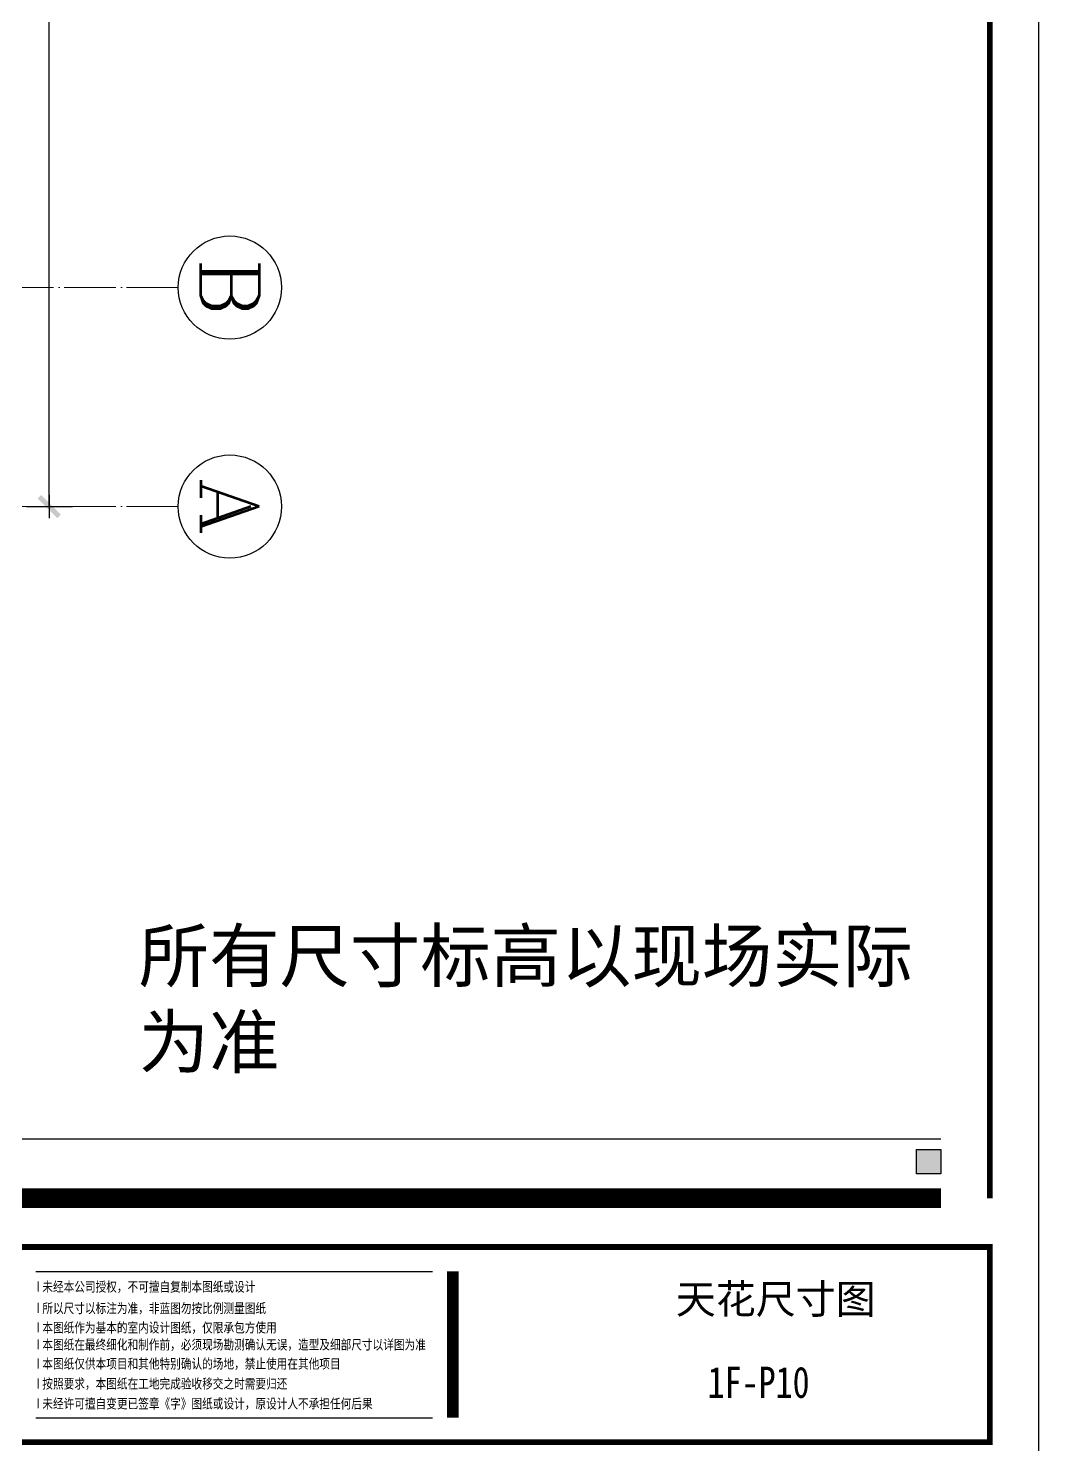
# Model space of a CAD drawing. Header units: inches. Extents: x -50945 to 250244, y -404780 to 18493.
# Drawn here: x 178845 to 186676, y -314517 to -303535 of the extents above; entities that cross this region are included whole.
import ezdxf
from ezdxf.enums import TextEntityAlignment as Align

# ---------------------------------------------------------------- set-up
doc = ezdxf.new("R2010")
doc.units = ezdxf.units.IN
doc.header["$MEASUREMENT"] = 0
doc.linetypes.add('DOTE', pattern=[2.42, 2, -0.2, 0.02, -0.2])
for name, color, linetype in [('15开关布置图-YJ', 2, 'Continuous'), ('AXIS', 1, 'Continuous'), ('AXIS_TEXT', 7, 'Continuous'), ('A图框', 7, 'Continuous'), ('D-ARCHI', 250, 'Continuous'), ('外标注', 50, 'Continuous')]:
    doc.layers.add(name, color=color, linetype=linetype)
doc.styles.add('04.YBC-外标注3.0', font='', dxfattribs={"width": 0.8, "height": 3})
doc.styles.add('_TCH_AXIS', font='COMPLEX', dxfattribs={"bigfont": 'GBCBIG'})
doc.styles.add('COMPLEX', font='COMPLEX')
doc.styles.add('HBA-DIMT', font='ARCHS.SHX', dxfattribs={"width": 0.8})
doc.styles.get("Standard").update_dxf_attribs({"font": 'Arial.ttf'})
doc.styles.add('宋体', font='', dxfattribs={"width": 0.8})
doc.styles.get('04.YBC-外标注3.0').set_extended_font_data('SimSun')
doc.styles.get('宋体').set_extended_font_data('SimSun')
doc.dimstyles.new('HBA_40', dxfattribs={"dimscale": 50, "dimtxt": 2.5, "dimasz": 0.1, "dimexe": 2, "dimexo": 2.5, "dimgap": 0.6, "dimtad": 1, "dimdec": 0, "dimrnd": 5, "dimzin": 0, "dimtxsty": 'HBA-DIMT', "dimblk": 'HBA_DIMENSION_TICK', "dimblk1": 'HBA_DIMENSION_TICK', "dimblk2": 'HBA_DIMENSION_TICK', "dimcen": 0.125, "dimclrd": 44, "dimclre": 44, "dimclrt": 2, "dimadec": 0, "dimazin": 0, "dimtfac": 1, "dimtdec": 0, "dimtix": 1, "dimtmove": 1, "dimatfit": 3, "dimldrblk": 'HBA_Leader_Dot', "dimfxl": 0, "dimtvp": 1, "dimtfill": 1, "dimtolj": 1, "dimtzin": 0, "dimarcsym": 0})

# ---------------------------------------------------------------- blocks, each defined once
blk = doc.blocks.new('HBA_DIMENSION_TICK')
at = {"color": 0, "linetype": 'ByBlock'}
for p, q in [((-10, 0), (0, 0)), ((0, 0), (10, 0))]:
    blk.add_line(p, q, dxfattribs=at)
at = {"color": 50, "linetype": 'ByBlock'}
blk.add_solid([(-10, -7), (-7, -10), (7, 10), (10, 7)], dxfattribs=at)
blk = doc.blocks.new('*D550')
at = {"layer": 'Defpoints', "color": 0, "transparency": 16777216}
for p in [(178607, -297934), (179007, -297934), (178607, -307243)]:
    blk.add_point(p, dxfattribs=at)
at = {"layer": '外标注', "color": 44, "lineweight": -2, "transparency": 16777216}
for p, q in [((178832, -297934), (179187, -297934)), ((179007, -307234), (179007, -297943)), ((178832, -307243), (179187, -307243))]:
    blk.add_line(p, q, dxfattribs=at)
at = {"layer": '外标注', "color": 44, "lineweight": -2, "transparency": 16777216, "xscale": 9, "yscale": 9, "zscale": 9}
for p, rotation in [((179007, -297934), 90), ((179007, -307243), 270)]:
    blk.add_blockref('HBA_DIMENSION_TICK', p, dxfattribs=dict(at, rotation=rotation))
at = {"layer": '外标注', "color": 2, "transparency": 16777216, "insert": (178841, -302589), "char_height": 225, "attachment_point": 5, "rotation": 90, "style": 'HBA-DIMT', "bg_fill": 3, "box_fill_scale": 1.25, "bg_fill_color": 256, "bg_fill_true_color": 13158600, "bg_fill_transparency": 0}
blk.add_mtext('\\A1;9310', dxfattribs=at)
blk = doc.blocks.new('HBA_Leader_Dot')
at = {"color": 0, "linetype": 'ByBlock'}
blk.add_line((-5, 0), (-10, 0), dxfattribs=at)
at = {"color": 0, "linetype": 'ByBlock', "const_width": 5}
blk.add_lwpolyline([(-2.5, 0, 1), (2.5, 0, 1)], format="xyb", close=True, dxfattribs=at)
blk = doc.blocks.new('_AXISO')
blk.add_circle((0, 0), 0.5)
at = {"layer": 'AXIS_TEXT', "style": 'COMPLEX', "width": 1.041667}
blk.add_attdef('A', text='', height=0.56, dxfattribs=at).set_placement((-0.25, -0.28), (0.25, -0.28), align=Align.FIT)
blk = doc.blocks.new('gegeg')
at = {"layer": 'A图框'}
h = blk.add_hatch(color=256, dxfattribs=at)
h.dxf.hatch_style = 1
h.paths.add_polyline_path([(161887, -57558), (161712, -57558), (161712, -57733), (161887, -57733)])
for p, q in [((133887, -57482), (161887, -57482)), ((155398, -58433), (158242, -58433)), ((155398, -59483), (158242, -59483))]:
    blk.add_line(p, q, dxfattribs=at)
for points in [[(162587, -39218), (162587, -60008), (133187, -60008), (133187, -39218)], [(161712, -57558), (161887, -57558), (161887, -57733), (161712, -57733)]]:
    blk.add_lwpolyline(points, close=True, dxfattribs=at)
for points, const_width in [([(133537, -40125), (133537, -39568), (162237, -39568), (162237, -57908)], 42), ([(161887, -57908), (133887, -57908)], 140), ([(158387, -58433), (158387, -59483)], 84)]:
    blk.add_lwpolyline(points, dxfattribs=dict(at, const_width=const_width))
at = {"layer": 'A图框', "const_width": 42}
blk.add_lwpolyline([(133537, -58258), (162237, -58258), (162237, -59658), (133537, -59658)], close=True, dxfattribs=at)
at = {"layer": 'A图框', "char_height": 70, "attachment_point": 1, "style": '04.YBC-外标注3.0'}
for s, width, insert in [('{\\fArial Unicode MS|b0|i0|c134|p0;l 未经本公司授权，不可擅自复制本图纸或设计}', 1842.18, (155405, -58508)), ('{\\fArial Unicode MS|b0|i0|c134|p0;l 所以尺寸以标注为准，非蓝图勿按比例测量图纸}', 1906.2, (155405, -58662)), ('{\\fArial Unicode MS|b0|i0|c134|p0;l 本图纸作为基本的室内设计图纸，仅限承包方使用}', 2550.12, (155405, -58801)), ('{\\fArial Unicode MS|b0|i0|c134|p0;l 本图纸在最终细化和制作前，必须现场勘测确认无误，造型及细部尺寸以详图为准}', 3701.19, (155405, -58923)), ('{\\fArial Unicode MS|b0|i0|c134|p0;l 本图纸仅供本项目和其他特别确认的场地，禁止使用在其他项目}', 3008.74, (155405, -59060)), ('{\\fArial Unicode MS|b0|i0|c134|p0;l 按照要求，本图纸在工地完成验收移交之时需要归还}', 1941.8, (155405, -59203)), ('{\\fArial Unicode MS|b0|i0|c134|p0;l 未经许可擅自变更已签章《字》图纸或设计，原设计人不承担任何后果}', 3026.66, (155405, -59346))]:
    blk.add_mtext_dynamic_manual_height_columns(s, width=width, gutter_width=1, heights=[0], dxfattribs=dict(at, insert=insert))

msp = doc.modelspace()

# ---------------------------------------------------------------- block references
at = {"layer": 'AXIS'}
ref = msp.add_blockref('_AXISO', (180407.07, -305544.51), dxfattribs=dict(at, xscale=800, yscale=800, zscale=800, rotation=270))
ref.add_attrib('A', 'B', dxfattribs={"layer": 'AXIS_TEXT', "height": 452.55, "rotation": 270, "style": '_TCH_AXIS', "width": 1.235294}).set_placement((180180.79, -305318.23), (180180.79, -305770.78), align=Align.FIT)
ref = msp.add_blockref('_AXISO', (180407.07, -307242.84), dxfattribs=dict(at, xscale=800, yscale=800, zscale=800, rotation=270))
ref.add_attrib('A', 'A', dxfattribs={"layer": 'AXIS_TEXT', "height": 452.55, "rotation": 270, "style": '_TCH_AXIS', "width": 1.166667}).set_placement((180180.79, -307016.57), (180180.79, -307469.12), align=Align.FIT)

# ---------------------------------------------------------------- texts
at = {"color": 253, "insert": (184109.79, -313912.07), "char_height": 242.164, "attachment_point": 1, "style": '宋体'}
msp.add_mtext_dynamic_manual_height_columns('1F-P10', width=66.2668, gutter_width=16.21, heights=[0], dxfattribs=at)
at = {"layer": '15开关布置图-YJ', "color": 241, "insert": (179700.5, -310526.25), "char_height": 400, "attachment_point": 1}
msp.add_mtext_dynamic_manual_height_columns('{\\fArial Unicode MS|b0|i0|c134|p0;所有尺寸标高以现场实际为准}', width=6146.256, gutter_width=0.5, heights=[0], dxfattribs=at)
at = {"layer": 'A图框', "insert": (183863.82, -313274.15), "char_height": 227.0292, "attachment_point": 1}
msp.add_mtext_dynamic_manual_height_columns('{\\fArial Unicode MS|b0|i0|c134|p0;天花尺寸图}', width=2770.8358, gutter_width=16.21, heights=[0], dxfattribs=at)

# ---------------------------------------------------------------- dimensions: what is measured, and where the dimension line sits
at = {"layer": '外标注'}
dim = msp.add_linear_dim(base=(179007.07, -297934.27), p1=(178607.07, -307242.84), p2=(178607.07, -297934.27), angle=90, dimstyle='HBA_40', override={"dimscale": 90, "dimfxl": 200, "dimfxlon": 1}, dxfattribs=at)
dim.commit()
dim.dimension.update_dxf_attribs({"geometry": '*D550', "text_midpoint": (178840.57, -302588.55)})

# ---------------------------------------------------------------- next in the draw order: linework, layer by layer
at = {"layer": 'D-ARCHI', "color": 251, "linetype": 'DOTE', "lineweight": 5, "ltscale": 200}
for p, q in [((180007.07, -305544.51), (159679.81, -305544.51)), ((180007.07, -307242.84), (159679.81, -307242.84))]:
    msp.add_line(p, q, dxfattribs=at)

# ---------------------------------------------------------------- next in the draw order: block references
at = {"layer": '15开关布置图-YJ', "color": 2, "xscale": 1.081091401797356, "yscale": 1.081091401797356, "zscale": 1.081091401797356}
msp.add_blockref('gegeg', (10904.09, -250002.3), dxfattribs=at)

doc.saveas('drawing.dxf')
